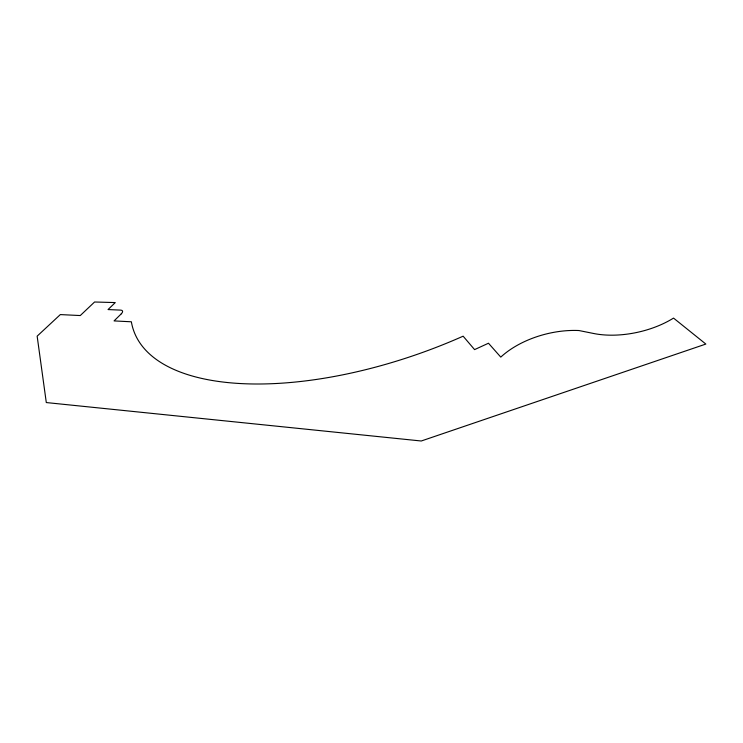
<?xml version="1.0" encoding="UTF-8"?>
<svg xmlns="http://www.w3.org/2000/svg" width="743" height="743" viewBox="0 0 743 743"><rect width="100%" height="100%" fill="white"/><g stroke="black" fill="none" stroke-linecap="round" stroke-linejoin="round"><path stroke-width="1.11" d="M121.304 313.806L114.05 320.911L131.362 321.793A265.91 118.49 -19.9 0 0 463.13 336.18L474.582 349.609L488.476 343.229L500.773 357.114A71.049 40.707 -14.5 0 1 578.927 330.533L593.518 333.468A67.483 35.413 -12.6 0 0 673.529 318.088L705.85 344.065L421.253 440.998L46.298 402.557L37.15 336.152L60.332 314.586L80.272 315.552L94.575 302.002L115.276 302.577L108.032 309.571L120.645 310.11A6.065 2.573 -26 0 1 121.304 313.806"/></g></svg>
